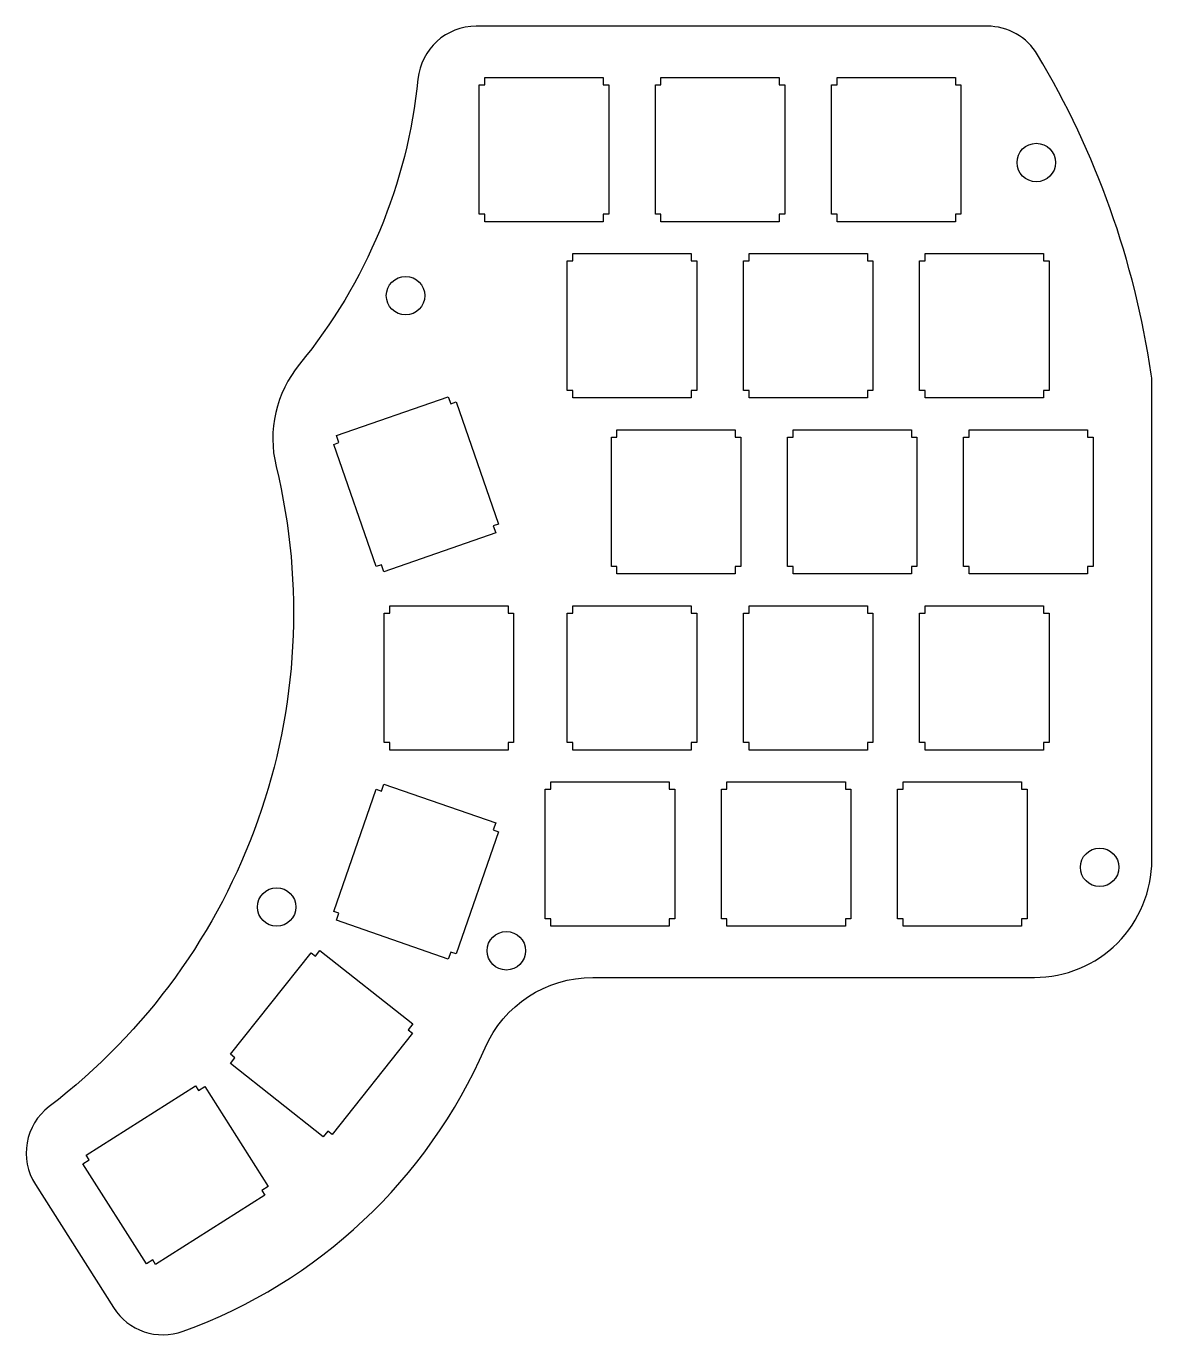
# Model space of a CAD drawing. Extents: x -2.95 to 1.84, y -5.05 to 0.53.
import ezdxf

# ---------------------------------------------------------------- set-up
doc = ezdxf.new("R2010")
doc.units = 0
doc.layers.get('0').update_dxf_attribs({"linetype": 'CONTINUOUS'})

msp = doc.modelspace()

# ---------------------------------------------------------------- linework, layer by layer
msp.add_lwpolyline([(1.3381, -3.5256, 0.414214), (1.8381, -3.0256), (1.8381, -0.9923, 0.036293), (1.8355, -0.9561, 0.098681), (1.3516, 0.4038, 0.263944), (1.137, 0.5256), (-1.038, 0.5256, 0.385388), (-1.2868, 0.3004, -0.148086), (-1.791, -0.9143, 0.235447), (-1.8905, -1.3492, -0.297317), (-2.8564, -4.0749, 0.389123), (-2.9156, -4.4077), (-2.5828, -4.9316, 0.351761), (-2.2866, -5.0326, 0.205695), (-1.0008, -3.8257, -0.298277), (-0.5425, -3.5256)], format="xyb", close=True)
for points in [[(-0.498, -0.3071), (-1.002, -0.3071), (-1.002, -0.2756), (-1.0256, -0.2756), (-1.0256, 0.2756), (-1.002, 0.2756), (-1.002, 0.3071), (-0.498, 0.3071), (-0.498, 0.2756), (-0.4744, 0.2756), (-0.4744, -0.2756), (-0.498, -0.2756)], [(-0.2756, 0.2756), (-0.252, 0.2756), (-0.252, 0.3071), (0.252, 0.3071), (0.252, 0.2756), (0.2756, 0.2756), (0.2756, -0.2756), (0.252, -0.2756), (0.252, -0.3071), (-0.252, -0.3071), (-0.252, -0.2756), (-0.2756, -0.2756)], [(0.498, 0.3071), (1.002, 0.3071), (1.002, 0.2756), (1.0256, 0.2756), (1.0256, -0.2756), (1.002, -0.2756), (1.002, -0.3071), (0.498, -0.3071), (0.498, -0.2756), (0.4744, -0.2756), (0.4744, 0.2756), (0.498, 0.2756)], [(-0.627, -1.0256), (-0.6506, -1.0256), (-0.6506, -0.4744), (-0.627, -0.4744), (-0.627, -0.4429), (-0.123, -0.4429), (-0.123, -0.4744), (-0.0994, -0.4744), (-0.0994, -1.0256), (-0.123, -1.0256), (-0.123, -1.0571), (-0.627, -1.0571)], [(0.627, -0.4744), (0.6506, -0.4744), (0.6506, -1.0256), (0.627, -1.0256), (0.627, -1.0571), (0.123, -1.0571), (0.123, -1.0256), (0.0994, -1.0256), (0.0994, -0.4744), (0.123, -0.4744), (0.123, -0.4429), (0.627, -0.4429)], [(0.873, -0.4429), (1.377, -0.4429), (1.377, -0.4744), (1.4006, -0.4744), (1.4006, -1.0256), (1.377, -1.0256), (1.377, -1.0571), (0.873, -1.0571), (0.873, -1.0256), (0.8494, -1.0256), (0.8494, -0.4744), (0.873, -0.4744)], [(-1.6331, -1.2181), (-1.1572, -1.0524), (-1.1468, -1.0822), (-1.1245, -1.0744), (-0.9433, -1.595), (-0.9656, -1.6027), (-0.9553, -1.6325), (-1.4312, -1.7981), (-1.4416, -1.7684), (-1.4639, -1.7762), (-1.6451, -1.2556), (-1.6228, -1.2478)], [(0.0645, -1.8071), (-0.4395, -1.8071), (-0.4395, -1.7756), (-0.4631, -1.7756), (-0.4631, -1.2244), (-0.4395, -1.2244), (-0.4395, -1.1929), (0.0645, -1.1929), (0.0645, -1.2244), (0.0881, -1.2244), (0.0881, -1.7756), (0.0645, -1.7756)], [(0.8145, -1.8071), (0.3105, -1.8071), (0.3105, -1.7756), (0.2869, -1.7756), (0.2869, -1.2244), (0.3105, -1.2244), (0.3105, -1.1929), (0.8145, -1.1929), (0.8145, -1.2244), (0.8381, -1.2244), (0.8381, -1.7756), (0.8145, -1.7756)], [(1.5881, -1.7756), (1.5645, -1.7756), (1.5645, -1.8071), (1.0605, -1.8071), (1.0605, -1.7756), (1.0369, -1.7756), (1.0369, -1.2244), (1.0605, -1.2244), (1.0605, -1.1929), (1.5645, -1.1929), (1.5645, -1.2244), (1.5881, -1.2244)], [(-0.9028, -1.9429), (-0.9028, -1.9744), (-0.8792, -1.9744), (-0.8792, -2.5256), (-0.9028, -2.5256), (-0.9028, -2.5571), (-1.4067, -2.5571), (-1.4067, -2.5256), (-1.4304, -2.5256), (-1.4304, -1.9744), (-1.4067, -1.9744), (-1.4067, -1.9429)], [(-0.627, -2.5571), (-0.627, -2.5256), (-0.6506, -2.5256), (-0.6506, -1.9744), (-0.627, -1.9744), (-0.627, -1.9429), (-0.123, -1.9429), (-0.123, -1.9744), (-0.0994, -1.9744), (-0.0994, -2.5256), (-0.123, -2.5256), (-0.123, -2.5571)], [(0.627, -2.5571), (0.123, -2.5571), (0.123, -2.5256), (0.0994, -2.5256), (0.0994, -1.9744), (0.123, -1.9744), (0.123, -1.9429), (0.627, -1.9429), (0.627, -1.9744), (0.6506, -1.9744), (0.6506, -2.5256), (0.627, -2.5256)], [(1.377, -2.5571), (0.873, -2.5571), (0.873, -2.5256), (0.8494, -2.5256), (0.8494, -1.9744), (0.873, -1.9744), (0.873, -1.9429), (1.377, -1.9429), (1.377, -1.9744), (1.4006, -1.9744), (1.4006, -2.5256), (1.377, -2.5256)], [(-1.4312, -2.7019), (-0.9553, -2.8675), (-0.9656, -2.8973), (-0.9433, -2.905), (-1.1245, -3.4256), (-1.1468, -3.4178), (-1.1572, -3.4476), (-1.6331, -3.2819), (-1.6228, -3.2522), (-1.6451, -3.2444), (-1.4639, -2.7238), (-1.4416, -2.7316)], [(-0.2168, -3.3071), (-0.7207, -3.3071), (-0.7207, -3.2756), (-0.7443, -3.2756), (-0.7443, -2.7244), (-0.7207, -2.7244), (-0.7207, -2.6929), (-0.2168, -2.6929), (-0.2168, -2.7244), (-0.1932, -2.7244), (-0.1932, -3.2756), (-0.2168, -3.2756)], [(0.5332, -3.3071), (0.0293, -3.3071), (0.0293, -3.2756), (0.0057, -3.2756), (0.0057, -2.7244), (0.0293, -2.7244), (0.0293, -2.6929), (0.5332, -2.6929), (0.5332, -2.7244), (0.5568, -2.7244), (0.5568, -3.2756), (0.5332, -3.2756)], [(1.2832, -3.3071), (0.7793, -3.3071), (0.7793, -3.2756), (0.7557, -3.2756), (0.7557, -2.7244), (0.7793, -2.7244), (0.7793, -2.6929), (1.2832, -2.6929), (1.2832, -2.7244), (1.3068, -2.7244), (1.3068, -3.2756), (1.2832, -3.2756)], [(-1.7038, -3.4106), (-1.3088, -3.7235), (-1.3284, -3.7482), (-1.3099, -3.7629), (-1.6521, -4.1949), (-1.6706, -4.1802), (-1.6902, -4.2049), (-2.0852, -3.892), (-2.0657, -3.8673), (-2.0842, -3.8526), (-1.7419, -3.4206), (-1.7234, -3.4353)], [(-2.1943, -3.9903), (-1.9241, -4.4157), (-1.9507, -4.4326), (-1.938, -4.4525), (-2.4033, -4.748), (-2.416, -4.7281), (-2.4426, -4.745), (-2.7127, -4.3196), (-2.6862, -4.3027), (-2.6988, -4.2827), (-2.2336, -3.9872), (-2.2209, -4.0072)]]:
    msp.add_lwpolyline(points, close=True)
for centre in [(1.3461, -0.0552), (-1.3392, -0.622), (1.6159, -3.0566), (-1.8881, -3.2256), (-0.9102, -3.4119)]:
    msp.add_circle(centre, 0.082)

doc.saveas('drawing.dxf')
